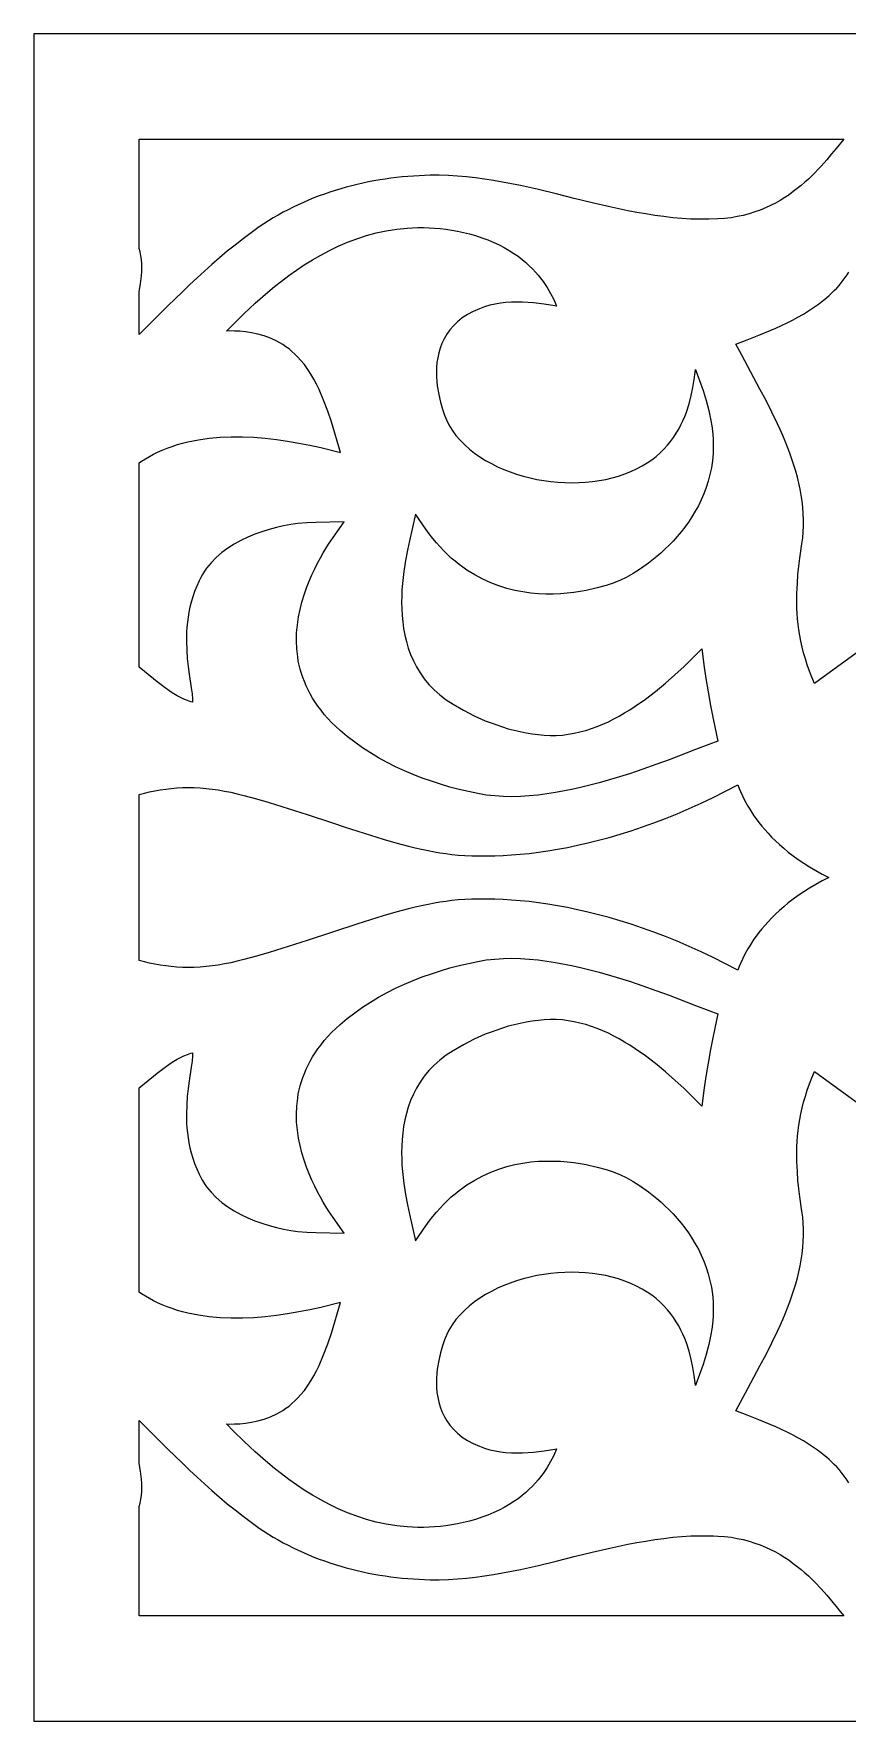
# Model space of a CAD drawing. Extents: x -200 to 200, y -80 to 80.
# Drawn here: x -200 to -122.9, y -80 to 80 of the extents above; entities that cross this region are included whole.
import ezdxf

# ---------------------------------------------------------------- set-up
doc = ezdxf.new("R2010")
doc.units = 0
doc.header["$MEASUREMENT"] = 0
doc.layers.get('0').update_dxf_attribs({"linetype": 'CONTINUOUS'})

msp = doc.modelspace()

# ---------------------------------------------------------------- linework, layer by layer
at = {"color": 1}
msp.add_lwpolyline([(-200, -80), (200, -80), (200, 80), (-200, 80)], close=True, dxfattribs=at)
for points in [[(-135.16, 62.44), (-136.02, 62.41), (-136.88, 62.41), (-137.73, 62.43), (-138.59, 62.49), (-139.44, 62.56), (-140.3, 62.66), (-141.15, 62.78), (-142, 62.91), (-142.85, 63.06), (-143.7, 63.22), (-144.55, 63.4), (-145.4, 63.59), (-147.09, 63.98), (-148.79, 64.39), (-150.48, 64.81), (-152.18, 65.22), (-153.03, 65.41), (-153.88, 65.6), (-154.73, 65.77), (-155.58, 65.94), (-156.43, 66.09), (-157.29, 66.22), (-158.14, 66.33), (-158.99, 66.43), (-159.85, 66.5), (-160.71, 66.55), (-161.57, 66.58), (-162.43, 66.58), (-162.96, 66.57), (-163.49, 66.54), (-164.02, 66.51), (-164.56, 66.47), (-165.09, 66.42), (-165.62, 66.37), (-166.16, 66.3), (-166.69, 66.22), (-167.22, 66.14), (-167.76, 66.05), (-168.29, 65.95), (-168.82, 65.83), (-169.34, 65.72), (-169.87, 65.59), (-170.39, 65.45), (-170.91, 65.3), (-171.43, 65.14), (-171.94, 64.98), (-172.45, 64.8), (-172.96, 64.62), (-173.46, 64.43), (-173.96, 64.22), (-174.45, 64.01), (-174.94, 63.79), (-175.43, 63.56), (-175.9, 63.32), (-176.37, 63.07), (-176.84, 62.81), (-177.3, 62.54), (-177.75, 62.26), (-178.2, 61.98), (-178.63, 61.68), (-179.41, 61.12), (-180.17, 60.55), (-180.92, 59.97), (-181.66, 59.37), (-182.39, 58.75), (-183.11, 58.13), (-183.83, 57.5), (-184.53, 56.85), (-185.23, 56.2), (-185.92, 55.54), (-187.29, 54.2), (-188.65, 52.85), (-190, 51.5), (-190, 55.55), (-189.87, 56.28), (-189.78, 57.06), (-189.76, 57.44), (-189.75, 57.82), (-189.77, 58.2), (-189.8, 58.58), (-189.85, 58.95), (-189.92, 59.32), (-190, 59.63), (-190, 70), (-123.24, 70), (-123.96, 69.13), (-124.39, 68.61), (-124.86, 68.04), (-125.39, 67.45), (-125.67, 67.15), (-125.96, 66.84), (-126.27, 66.53), (-126.59, 66.22), (-126.93, 65.92), (-127.28, 65.62), (-127.65, 65.32), (-128.03, 65.03), (-128.43, 64.74), (-128.84, 64.47), (-129.27, 64.2), (-129.72, 63.95), (-130.18, 63.71), (-130.66, 63.49), (-131.16, 63.28), (-131.67, 63.1), (-132.21, 62.93), (-132.76, 62.78), (-133.33, 62.66), (-133.92, 62.56), (-134.53, 62.48)], [(-163.07, 61.63), (-162.54, 61.61), (-162.01, 61.58), (-161.48, 61.53), (-160.94, 61.47), (-160.39, 61.38), (-159.84, 61.28), (-159.28, 61.16), (-158.72, 61.02), (-158.15, 60.86), (-157.54, 60.66), (-156.96, 60.45), (-156.41, 60.22), (-155.9, 59.98), (-155.41, 59.73), (-154.95, 59.46), (-154.52, 59.18), (-154.11, 58.9), (-153.73, 58.61), (-153.38, 58.31), (-153.05, 58.01), (-152.74, 57.71), (-152.46, 57.41), (-152.2, 57.11), (-151.73, 56.51), (-151.34, 55.93), (-151.02, 55.38), (-150.76, 54.88), (-150.56, 54.43), (-150.47, 54.18), (-150.61, 54.21), (-151.62, 54.36), (-152.65, 54.48), (-153.69, 54.55), (-154.21, 54.56), (-154.73, 54.55), (-155.25, 54.51), (-155.76, 54.45), (-156.27, 54.37), (-156.78, 54.26), (-157.28, 54.11), (-157.77, 53.93), (-158.37, 53.67), (-158.91, 53.38), (-159.4, 53.05), (-159.84, 52.7), (-160.23, 52.32), (-160.57, 51.93), (-160.86, 51.51), (-161.11, 51.08), (-161.32, 50.64), (-161.49, 50.19), (-161.62, 49.74), (-161.72, 49.28), (-161.79, 48.82), (-161.83, 48.37), (-161.84, 47.92), (-161.83, 47.47), (-161.8, 47.04), (-161.76, 46.61), (-161.62, 45.8), (-161.45, 45.06), (-161.26, 44.4), (-161.07, 43.84), (-160.9, 43.4), (-160.68, 42.92), (-160.35, 42.4), (-159.99, 41.92), (-159.59, 41.46), (-159.16, 41.03), (-158.71, 40.62), (-158.22, 40.24), (-157.72, 39.88), (-157.18, 39.55), (-156.63, 39.24), (-156.06, 38.95), (-155.47, 38.69), (-154.86, 38.46), (-154.24, 38.24), (-153.61, 38.05), (-152.97, 37.89), (-152.32, 37.75), (-151.67, 37.64), (-151.01, 37.55), (-150.35, 37.48), (-149.68, 37.45), (-149.02, 37.43), (-148.36, 37.44), (-147.71, 37.48), (-147.06, 37.54), (-146.42, 37.63), (-145.8, 37.75), (-145.18, 37.89), (-144.58, 38.06), (-143.99, 38.26), (-143.42, 38.48), (-142.87, 38.74), (-142.35, 39.02), (-141.87, 39.31), (-141.43, 39.61), (-141.02, 39.93), (-140.64, 40.27), (-140.28, 40.62), (-139.95, 40.98), (-139.65, 41.35), (-139.37, 41.73), (-139.11, 42.12), (-138.88, 42.51), (-138.67, 42.91), (-138.48, 43.31), (-138.31, 43.71), (-138.15, 44.12), (-137.89, 44.92), (-137.69, 45.71), (-137.53, 46.47), (-137.42, 47.21), (-137.33, 47.9), (-137.3, 48.16), (-137.27, 48.07), (-136.91, 47.13), (-136.57, 46.19), (-136.28, 45.24), (-136.03, 44.28), (-135.83, 43.32), (-135.75, 42.84), (-135.69, 42.36), (-135.63, 41.62), (-135.61, 40.9), (-135.63, 40.2), (-135.69, 39.52), (-135.79, 38.85), (-135.92, 38.21), (-136.09, 37.58), (-136.28, 36.97), (-136.5, 36.38), (-136.75, 35.81), (-137.02, 35.25), (-137.31, 34.72), (-137.63, 34.2), (-137.96, 33.7), (-138.3, 33.23), (-138.66, 32.77), (-139.03, 32.32), (-139.41, 31.9), (-139.79, 31.5), (-140.19, 31.12), (-140.58, 30.76), (-140.97, 30.42), (-141.75, 29.8), (-142.5, 29.27), (-143.2, 28.82), (-143.85, 28.45), (-144.4, 28.18), (-145.09, 27.92), (-145.76, 27.7), (-146.62, 27.46), (-147.65, 27.22), (-148.21, 27.12), (-148.81, 27.03), (-149.44, 26.96), (-150.09, 26.91), (-150.77, 26.88), (-151.47, 26.88), (-152.18, 26.91), (-152.91, 26.97), (-153.66, 27.08), (-154.41, 27.22), (-155.17, 27.41), (-155.93, 27.65), (-156.69, 27.94), (-157.45, 28.28), (-158.21, 28.69), (-158.58, 28.91), (-158.96, 29.15), (-159.33, 29.41), (-159.7, 29.69), (-160.07, 29.98), (-160.43, 30.29), (-160.79, 30.62), (-161.14, 30.97), (-161.5, 31.34), (-161.84, 31.73), (-162.19, 32.14), (-162.52, 32.57), (-162.86, 33.02), (-163.84, 34.45), (-164.4, 31.93), (-164.58, 31.05), (-164.77, 30.07), (-164.93, 29.01), (-165.06, 27.88), (-165.11, 27.29), (-165.13, 26.69), (-165.14, 26.09), (-165.13, 25.47), (-165.1, 24.85), (-165.04, 24.23), (-164.95, 23.61), (-164.84, 22.99), (-164.69, 22.37), (-164.51, 21.76), (-164.29, 21.15), (-164.03, 20.55), (-163.73, 19.97), (-163.38, 19.4), (-162.99, 18.85), (-162.55, 18.31), (-162.06, 17.8), (-161.51, 17.32), (-160.92, 16.86), (-160.27, 16.43), (-159.28, 15.86), (-158.26, 15.34), (-157.21, 14.87), (-156.67, 14.66), (-156.13, 14.46), (-155.58, 14.28), (-155.03, 14.11), (-154.47, 13.96), (-153.91, 13.83), (-153.34, 13.72), (-152.77, 13.62), (-152.2, 13.55), (-151.63, 13.5), (-151.06, 13.47), (-150.48, 13.47), (-149.91, 13.51), (-149.35, 13.58), (-148.79, 13.67), (-148.24, 13.8), (-147.69, 13.95), (-147.15, 14.12), (-146.61, 14.32), (-146.08, 14.53), (-145.55, 14.77), (-145.03, 15.03), (-144.51, 15.31), (-144.01, 15.6), (-143.5, 15.91), (-143, 16.24), (-142.03, 16.92), (-141.08, 17.65), (-140.15, 18.42), (-139.25, 19.21), (-138.38, 20.01), (-137.53, 20.83), (-136.68, 21.67), (-136.66, 21.45), (-136.51, 20.15), (-136.32, 18.87), (-136.1, 17.59), (-135.86, 16.31), (-135.61, 15.04), (-135.17, 12.93), (-136.03, 12.61), (-137.29, 12.14), (-139.79, 11.17), (-141.04, 10.71), (-142.29, 10.26), (-143.55, 9.84), (-144.82, 9.45), (-146.43, 8.99), (-148.07, 8.57), (-148.9, 8.38), (-149.72, 8.21), (-150.55, 8.05), (-151.38, 7.92), (-152.21, 7.81), (-153.04, 7.73), (-153.86, 7.68), (-154.69, 7.66), (-155.5, 7.68), (-156.32, 7.73), (-157.12, 7.82), (-157.93, 7.96), (-158.81, 8.14), (-159.69, 8.35), (-160.58, 8.58), (-161.45, 8.84), (-162.32, 9.12), (-163.19, 9.43), (-164.04, 9.76), (-164.88, 10.12), (-165.71, 10.5), (-166.52, 10.91), (-167.32, 11.35), (-168.09, 11.82), (-168.85, 12.31), (-169.58, 12.83), (-170.29, 13.38), (-170.98, 13.95), (-171.39, 14.33), (-171.77, 14.7), (-172.13, 15.08), (-172.47, 15.46), (-172.78, 15.85), (-173.07, 16.23), (-173.34, 16.62), (-173.58, 17.01), (-173.81, 17.4), (-174.01, 17.79), (-174.2, 18.18), (-174.36, 18.57), (-174.51, 18.96), (-174.64, 19.35), (-174.75, 19.74), (-174.85, 20.13), (-174.93, 20.52), (-174.99, 20.91), (-175.08, 21.69), (-175.11, 22.45), (-175.09, 23.21), (-175.02, 23.96), (-174.91, 24.7), (-174.77, 25.42), (-174.59, 26.12), (-174.39, 26.8), (-174.16, 27.46), (-173.91, 28.09), (-173.65, 28.7), (-173.38, 29.27), (-173.11, 29.81), (-172.83, 30.32), (-172.57, 30.79), (-172.06, 31.6), (-171.64, 32.24), (-170.59, 33.71), (-173.27, 33.65), (-174.12, 33.62), (-174.97, 33.55), (-175.65, 33.46), (-176.33, 33.34), (-177.01, 33.19), (-177.7, 33.01), (-178.39, 32.79), (-179.06, 32.55), (-179.73, 32.27), (-180.37, 31.95), (-181, 31.61), (-181.6, 31.22), (-182.17, 30.8), (-182.7, 30.35), (-183.18, 29.85), (-183.62, 29.32), (-183.83, 29.03), (-184.01, 28.74), (-184.18, 28.44), (-184.34, 28.12), (-184.56, 27.62), (-184.76, 27.11), (-184.93, 26.62), (-185.07, 26.12), (-185.2, 25.64), (-185.3, 25.15), (-185.38, 24.68), (-185.44, 24.21), (-185.49, 23.75), (-185.52, 23.29), (-185.54, 22.42), (-185.51, 21.57), (-185.45, 20.76), (-185.36, 20), (-185.27, 19.28), (-185.07, 17.98), (-185, 17.41), (-184.96, 16.91), (-184.96, 16.63), (-185.11, 16.67), (-185.44, 16.78), (-185.77, 16.91), (-186.1, 17.06), (-186.42, 17.24), (-186.74, 17.42), (-187.06, 17.62), (-187.69, 18.07), (-188.31, 18.54), (-189.52, 19.53), (-190, 19.94), (-190, 39.31), (-189.78, 39.46), (-189.41, 39.7), (-189.04, 39.92), (-188.66, 40.13), (-188.28, 40.32), (-187.82, 40.52), (-187.35, 40.71), (-186.87, 40.88), (-186.39, 41.04), (-185.9, 41.18), (-185.4, 41.3), (-184.9, 41.41), (-184.4, 41.5), (-183.37, 41.65), (-182.33, 41.74), (-181.28, 41.79), (-180.22, 41.78), (-179.15, 41.74), (-178.08, 41.65), (-177.01, 41.53), (-175.95, 41.38), (-174.89, 41.19), (-173.84, 40.99), (-172.8, 40.76), (-170.92, 40.31), (-171.8, 43.2), (-172.14, 44.23), (-172.53, 45.26), (-172.96, 46.26), (-173.2, 46.76), (-173.46, 47.25), (-173.74, 47.72), (-174.04, 48.18), (-174.36, 48.63), (-174.71, 49.06), (-174.98, 49.35), (-175.25, 49.62), (-175.53, 49.88), (-175.81, 50.11), (-176.1, 50.33), (-176.39, 50.53), (-176.98, 50.86), (-177.58, 51.14), (-178.18, 51.36), (-178.77, 51.53), (-179.36, 51.65), (-179.93, 51.74), (-180.47, 51.79), (-180.99, 51.81), (-181.48, 51.82), (-181.73, 51.81), (-181.06, 52.48), (-180.09, 53.43), (-179.01, 54.44), (-177.82, 55.49), (-177.18, 56.02), (-176.52, 56.55), (-175.83, 57.07), (-175.11, 57.58), (-174.37, 58.08), (-173.6, 58.56), (-172.8, 59.02), (-171.99, 59.45), (-171.14, 59.85), (-170.28, 60.23), (-169.39, 60.56), (-168.48, 60.86), (-167.54, 61.12), (-166.59, 61.32), (-165.61, 61.48), (-164.61, 61.58), (-164.1, 61.61), (-163.59, 61.63)], [(-190, 0), (-190, 7.88), (-189.51, 8.01), (-189.02, 8.12), (-188.52, 8.23), (-188.01, 8.32), (-187.49, 8.39), (-186.97, 8.45), (-186.44, 8.49), (-185.9, 8.52), (-185.35, 8.53), (-184.8, 8.52), (-184.24, 8.5), (-183.67, 8.45), (-183.1, 8.39), (-182.51, 8.31), (-181.92, 8.2), (-181.33, 8.08), (-180.71, 7.93), (-180.1, 7.78), (-178.89, 7.46), (-177.68, 7.11), (-176.48, 6.74), (-175.28, 6.36), (-174.08, 5.97), (-171.69, 5.17), (-170.5, 4.77), (-169.3, 4.38), (-168.1, 4), (-166.9, 3.63), (-165.69, 3.29), (-164.48, 2.97), (-163.87, 2.82), (-163.25, 2.68), (-162.64, 2.55), (-162.02, 2.43), (-161.51, 2.34), (-160.96, 2.26), (-160.39, 2.19), (-159.78, 2.13), (-159.14, 2.09), (-158.48, 2.06), (-157.78, 2.04), (-157.06, 2.04), (-156.31, 2.06), (-155.53, 2.09), (-154.73, 2.14), (-153.9, 2.21), (-153.05, 2.29), (-152.17, 2.4), (-151.28, 2.53), (-150.36, 2.68), (-149.42, 2.86), (-148.46, 3.06), (-147.48, 3.28), (-146.48, 3.53), (-145.46, 3.8), (-144.43, 4.1), (-143.38, 4.43), (-142.31, 4.79), (-141.23, 5.18), (-140.13, 5.6), (-139.02, 6.05), (-137.9, 6.53), (-136.76, 7.04), (-135.61, 7.59), (-134.46, 8.17), (-133.29, 8.79), (-133.15, 8.45), (-133.03, 8.14), (-132.85, 7.75), (-132.62, 7.28), (-132.32, 6.75), (-132.15, 6.47), (-131.96, 6.17), (-131.76, 5.86), (-131.53, 5.55), (-131.28, 5.22), (-131.02, 4.88), (-130.73, 4.54), (-130.42, 4.2), (-130.08, 3.84), (-129.72, 3.49), (-129.34, 3.13), (-128.93, 2.77), (-128.5, 2.41), (-128.04, 2.06), (-127.55, 1.7), (-127.03, 1.35), (-126.48, 1), (-125.9, 0.66), (-125.29, 0.33), (-124.65, 0), (-125.29, -0.33), (-125.9, -0.66), (-126.48, -1), (-127.03, -1.35), (-127.55, -1.7), (-128.04, -2.06), (-128.5, -2.41), (-128.93, -2.77), (-129.34, -3.13), (-129.72, -3.49), (-130.08, -3.84), (-130.42, -4.2), (-130.73, -4.54), (-131.02, -4.88), (-131.28, -5.22), (-131.53, -5.55), (-131.76, -5.86), (-131.96, -6.17), (-132.15, -6.47), (-132.32, -6.75), (-132.62, -7.28), (-132.85, -7.75), (-133.03, -8.14), (-133.15, -8.45), (-133.29, -8.79), (-134.46, -8.17), (-135.61, -7.59), (-136.76, -7.04), (-137.9, -6.53), (-139.02, -6.05), (-140.13, -5.6), (-141.23, -5.18), (-142.31, -4.79), (-143.38, -4.43), (-144.43, -4.1), (-145.46, -3.8), (-146.48, -3.53), (-147.48, -3.28), (-148.46, -3.06), (-149.42, -2.86), (-150.36, -2.68), (-151.28, -2.53), (-152.17, -2.4), (-153.05, -2.29), (-153.9, -2.21), (-154.73, -2.14), (-155.53, -2.09), (-156.31, -2.06), (-157.06, -2.04), (-157.78, -2.04), (-158.48, -2.06), (-159.14, -2.09), (-159.78, -2.13), (-160.39, -2.19), (-160.96, -2.26), (-161.51, -2.34), (-162.02, -2.43), (-162.64, -2.55), (-163.25, -2.68), (-163.87, -2.82), (-164.48, -2.97), (-165.69, -3.29), (-166.9, -3.63), (-168.1, -4), (-169.3, -4.38), (-171.69, -5.17), (-174.08, -5.97), (-175.28, -6.36), (-176.48, -6.74), (-177.68, -7.11), (-178.89, -7.46), (-180.1, -7.78), (-180.71, -7.93), (-181.33, -8.08), (-181.92, -8.2), (-182.51, -8.31), (-183.1, -8.39), (-183.67, -8.45), (-184.24, -8.5), (-184.8, -8.52), (-185.35, -8.53), (-185.9, -8.52), (-186.44, -8.49), (-186.97, -8.45), (-187.49, -8.39), (-188.01, -8.32), (-188.52, -8.23), (-189.02, -8.12), (-189.51, -8.01), (-190, -7.88)], [(-153.86, -7.68), (-153.04, -7.73), (-152.21, -7.81), (-151.38, -7.92), (-150.55, -8.05), (-149.72, -8.21), (-148.9, -8.38), (-148.07, -8.57), (-146.43, -8.99), (-144.82, -9.45), (-143.55, -9.84), (-142.29, -10.26), (-141.04, -10.71), (-139.79, -11.17), (-137.29, -12.14), (-136.03, -12.61), (-135.17, -12.93), (-135.61, -15.04), (-135.86, -16.31), (-136.1, -17.59), (-136.32, -18.87), (-136.51, -20.15), (-136.66, -21.45), (-136.68, -21.67), (-137.53, -20.83), (-138.38, -20.01), (-139.25, -19.21), (-140.15, -18.42), (-141.08, -17.65), (-142.03, -16.92), (-143, -16.24), (-143.5, -15.91), (-144.01, -15.6), (-144.51, -15.31), (-145.03, -15.03), (-145.55, -14.77), (-146.08, -14.53), (-146.61, -14.32), (-147.15, -14.12), (-147.69, -13.95), (-148.24, -13.8), (-148.79, -13.67), (-149.35, -13.58), (-149.91, -13.51), (-150.48, -13.47), (-151.06, -13.47), (-151.63, -13.5), (-152.2, -13.55), (-152.77, -13.62), (-153.34, -13.72), (-153.91, -13.83), (-154.47, -13.96), (-155.03, -14.11), (-155.58, -14.28), (-156.13, -14.46), (-156.67, -14.66), (-157.21, -14.87), (-158.26, -15.34), (-159.28, -15.86), (-160.27, -16.43), (-160.92, -16.86), (-161.51, -17.32), (-162.06, -17.8), (-162.55, -18.31), (-162.99, -18.85), (-163.38, -19.4), (-163.73, -19.97), (-164.03, -20.55), (-164.29, -21.15), (-164.51, -21.76), (-164.69, -22.37), (-164.84, -22.99), (-164.95, -23.61), (-165.04, -24.23), (-165.1, -24.85), (-165.13, -25.47), (-165.14, -26.09), (-165.13, -26.69), (-165.11, -27.29), (-165.06, -27.88), (-164.93, -29.01), (-164.77, -30.07), (-164.58, -31.05), (-164.4, -31.93), (-163.84, -34.45), (-162.86, -33.02), (-162.52, -32.57), (-162.19, -32.14), (-161.84, -31.73), (-161.5, -31.34), (-161.14, -30.97), (-160.79, -30.62), (-160.43, -30.29), (-160.07, -29.98), (-159.7, -29.69), (-159.33, -29.41), (-158.96, -29.15), (-158.58, -28.91), (-158.21, -28.69), (-157.45, -28.28), (-156.69, -27.94), (-155.93, -27.65), (-155.17, -27.41), (-154.41, -27.22), (-153.66, -27.08), (-152.91, -26.97), (-152.18, -26.91), (-151.47, -26.88), (-150.77, -26.88), (-150.09, -26.91), (-149.44, -26.96), (-148.81, -27.03), (-148.21, -27.12), (-147.65, -27.22), (-146.62, -27.46), (-145.76, -27.7), (-145.09, -27.92), (-144.4, -28.18), (-143.85, -28.45), (-143.2, -28.82), (-142.5, -29.27), (-141.75, -29.8), (-140.97, -30.42), (-140.58, -30.76), (-140.19, -31.12), (-139.79, -31.5), (-139.41, -31.9), (-139.03, -32.32), (-138.66, -32.77), (-138.3, -33.23), (-137.96, -33.7), (-137.63, -34.2), (-137.31, -34.72), (-137.02, -35.25), (-136.75, -35.81), (-136.5, -36.38), (-136.28, -36.97), (-136.09, -37.58), (-135.92, -38.21), (-135.79, -38.85), (-135.69, -39.52), (-135.63, -40.2), (-135.61, -40.9), (-135.63, -41.62), (-135.69, -42.36), (-135.75, -42.84), (-135.83, -43.32), (-136.03, -44.28), (-136.28, -45.24), (-136.57, -46.19), (-136.91, -47.13), (-137.27, -48.07), (-137.3, -48.16), (-137.33, -47.9), (-137.42, -47.21), (-137.53, -46.47), (-137.69, -45.71), (-137.89, -44.92), (-138.15, -44.12), (-138.31, -43.71), (-138.48, -43.31), (-138.67, -42.91), (-138.88, -42.51), (-139.11, -42.12), (-139.37, -41.73), (-139.65, -41.35), (-139.95, -40.98), (-140.28, -40.62), (-140.64, -40.27), (-141.02, -39.93), (-141.43, -39.61), (-141.87, -39.31), (-142.35, -39.02), (-142.87, -38.74), (-143.42, -38.48), (-143.99, -38.26), (-144.58, -38.06), (-145.18, -37.89), (-145.8, -37.75), (-146.42, -37.63), (-147.06, -37.54), (-147.71, -37.48), (-148.36, -37.44), (-149.02, -37.43), (-149.68, -37.45), (-150.35, -37.48), (-151.01, -37.55), (-151.67, -37.64), (-152.32, -37.75), (-152.97, -37.89), (-153.61, -38.05), (-154.24, -38.24), (-154.86, -38.46), (-155.47, -38.69), (-156.06, -38.95), (-156.63, -39.24), (-157.18, -39.55), (-157.72, -39.88), (-158.22, -40.24), (-158.71, -40.62), (-159.16, -41.03), (-159.59, -41.46), (-159.99, -41.92), (-160.35, -42.4), (-160.68, -42.92), (-160.9, -43.4), (-161.07, -43.84), (-161.26, -44.4), (-161.45, -45.06), (-161.62, -45.8), (-161.76, -46.61), (-161.8, -47.04), (-161.83, -47.47), (-161.84, -47.92), (-161.83, -48.37), (-161.79, -48.82), (-161.72, -49.28), (-161.62, -49.74), (-161.49, -50.19), (-161.32, -50.64), (-161.11, -51.08), (-160.86, -51.51), (-160.57, -51.93), (-160.23, -52.32), (-159.84, -52.7), (-159.4, -53.05), (-158.91, -53.38), (-158.37, -53.67), (-157.77, -53.93), (-157.28, -54.11), (-156.78, -54.26), (-156.27, -54.37), (-155.76, -54.45), (-155.25, -54.51), (-154.73, -54.55), (-154.21, -54.56), (-153.69, -54.55), (-152.65, -54.48), (-151.62, -54.36), (-150.61, -54.21), (-150.47, -54.18), (-150.56, -54.43), (-150.76, -54.88), (-151.02, -55.38), (-151.34, -55.93), (-151.73, -56.51), (-152.2, -57.11), (-152.46, -57.41), (-152.74, -57.71), (-153.05, -58.01), (-153.38, -58.31), (-153.73, -58.61), (-154.11, -58.9), (-154.52, -59.18), (-154.95, -59.46), (-155.41, -59.73), (-155.9, -59.98), (-156.41, -60.22), (-156.96, -60.45), (-157.54, -60.66), (-158.15, -60.86), (-158.72, -61.02), (-159.28, -61.16), (-159.84, -61.28), (-160.39, -61.38), (-160.94, -61.47), (-161.48, -61.53), (-162.01, -61.58), (-162.54, -61.61), (-163.07, -61.63), (-163.59, -61.63), (-164.1, -61.61), (-164.61, -61.58), (-165.61, -61.48), (-166.59, -61.32), (-167.54, -61.12), (-168.48, -60.86), (-169.39, -60.56), (-170.28, -60.23), (-171.14, -59.85), (-171.99, -59.45), (-172.8, -59.02), (-173.6, -58.56), (-174.37, -58.08), (-175.11, -57.58), (-175.83, -57.07), (-176.52, -56.55), (-177.18, -56.02), (-177.82, -55.49), (-179.01, -54.44), (-180.09, -53.43), (-181.06, -52.48), (-181.73, -51.81), (-181.48, -51.82), (-180.99, -51.81), (-180.47, -51.79), (-179.93, -51.74), (-179.36, -51.65), (-178.77, -51.53), (-178.18, -51.36), (-177.58, -51.14), (-176.98, -50.86), (-176.39, -50.53), (-176.1, -50.33), (-175.81, -50.11), (-175.53, -49.88), (-175.25, -49.62), (-174.98, -49.35), (-174.71, -49.06), (-174.36, -48.63), (-174.04, -48.18), (-173.74, -47.72), (-173.46, -47.25), (-173.2, -46.76), (-172.96, -46.26), (-172.53, -45.26), (-172.14, -44.23), (-171.8, -43.2), (-170.92, -40.31), (-172.8, -40.76), (-173.84, -40.99), (-174.89, -41.19), (-175.95, -41.38), (-177.01, -41.53), (-178.08, -41.65), (-179.15, -41.74), (-180.22, -41.78), (-181.28, -41.79), (-182.33, -41.74), (-183.37, -41.65), (-184.4, -41.5), (-184.9, -41.41), (-185.4, -41.3), (-185.9, -41.18), (-186.39, -41.04), (-186.87, -40.88), (-187.35, -40.71), (-187.82, -40.52), (-188.28, -40.32), (-188.66, -40.13), (-189.04, -39.92), (-189.41, -39.7), (-189.78, -39.46), (-190, -39.31), (-190, -19.94), (-189.52, -19.53), (-188.31, -18.54), (-187.69, -18.07), (-187.06, -17.62), (-186.74, -17.42), (-186.42, -17.24), (-186.1, -17.06), (-185.77, -16.91), (-185.44, -16.78), (-185.11, -16.67), (-184.96, -16.63), (-184.96, -16.91), (-185, -17.41), (-185.07, -17.98), (-185.27, -19.28), (-185.36, -20), (-185.45, -20.76), (-185.51, -21.57), (-185.54, -22.42), (-185.52, -23.29), (-185.49, -23.75), (-185.44, -24.21), (-185.38, -24.68), (-185.3, -25.15), (-185.2, -25.64), (-185.07, -26.12), (-184.93, -26.62), (-184.76, -27.11), (-184.56, -27.62), (-184.34, -28.12), (-184.18, -28.44), (-184.01, -28.74), (-183.83, -29.03), (-183.62, -29.32), (-183.18, -29.85), (-182.7, -30.35), (-182.17, -30.8), (-181.6, -31.22), (-181, -31.61), (-180.37, -31.95), (-179.73, -32.27), (-179.06, -32.55), (-178.39, -32.79), (-177.7, -33.01), (-177.01, -33.19), (-176.33, -33.34), (-175.65, -33.46), (-174.97, -33.55), (-174.12, -33.62), (-173.27, -33.65), (-170.59, -33.71), (-171.64, -32.24), (-172.06, -31.6), (-172.57, -30.79), (-172.83, -30.32), (-173.11, -29.81), (-173.38, -29.27), (-173.65, -28.7), (-173.91, -28.09), (-174.16, -27.46), (-174.39, -26.8), (-174.59, -26.12), (-174.77, -25.42), (-174.91, -24.7), (-175.02, -23.96), (-175.09, -23.21), (-175.11, -22.45), (-175.08, -21.69), (-174.99, -20.91), (-174.93, -20.52), (-174.85, -20.13), (-174.75, -19.74), (-174.64, -19.35), (-174.51, -18.96), (-174.36, -18.57), (-174.2, -18.18), (-174.01, -17.79), (-173.81, -17.4), (-173.58, -17.01), (-173.34, -16.62), (-173.07, -16.23), (-172.78, -15.85), (-172.47, -15.46), (-172.13, -15.08), (-171.77, -14.7), (-171.39, -14.33), (-170.98, -13.95), (-170.29, -13.38), (-169.58, -12.83), (-168.85, -12.31), (-168.09, -11.82), (-167.32, -11.35), (-166.52, -10.91), (-165.71, -10.5), (-164.88, -10.12), (-164.04, -9.76), (-163.19, -9.43), (-162.32, -9.12), (-161.45, -8.84), (-160.58, -8.58), (-159.69, -8.35), (-158.81, -8.14), (-157.93, -7.96), (-157.12, -7.82), (-156.32, -7.73), (-155.5, -7.68), (-154.69, -7.66)], [(-178.63, -61.68), (-178.2, -61.98), (-177.75, -62.26), (-177.3, -62.54), (-176.84, -62.81), (-176.37, -63.07), (-175.9, -63.32), (-175.43, -63.56), (-174.94, -63.79), (-174.45, -64.01), (-173.96, -64.22), (-173.46, -64.43), (-172.96, -64.62), (-172.45, -64.8), (-171.94, -64.98), (-171.43, -65.14), (-170.91, -65.3), (-170.39, -65.45), (-169.87, -65.59), (-169.34, -65.72), (-168.82, -65.83), (-168.29, -65.95), (-167.76, -66.05), (-167.22, -66.14), (-166.69, -66.22), (-166.16, -66.3), (-165.62, -66.37), (-165.09, -66.42), (-164.56, -66.47), (-164.02, -66.51), (-163.49, -66.54), (-162.96, -66.57), (-162.43, -66.58), (-161.57, -66.58), (-160.71, -66.55), (-159.85, -66.5), (-158.99, -66.43), (-158.14, -66.33), (-157.29, -66.22), (-156.43, -66.09), (-155.58, -65.94), (-154.73, -65.77), (-153.88, -65.6), (-153.03, -65.41), (-152.18, -65.22), (-150.48, -64.81), (-148.79, -64.39), (-147.09, -63.98), (-145.4, -63.59), (-144.55, -63.4), (-143.7, -63.22), (-142.85, -63.06), (-142, -62.91), (-141.15, -62.78), (-140.3, -62.66), (-139.44, -62.56), (-138.59, -62.49), (-137.73, -62.43), (-136.88, -62.41), (-136.02, -62.41), (-135.59, -62.42), (-135.16, -62.44), (-134.53, -62.48), (-133.92, -62.56), (-133.33, -62.66), (-132.76, -62.78), (-132.21, -62.93), (-131.67, -63.1), (-131.16, -63.28), (-130.66, -63.49), (-130.18, -63.71), (-129.72, -63.95), (-129.27, -64.2), (-128.84, -64.47), (-128.43, -64.74), (-128.03, -65.03), (-127.65, -65.32), (-127.28, -65.62), (-126.93, -65.92), (-126.59, -66.22), (-126.27, -66.53), (-125.96, -66.84), (-125.39, -67.45), (-124.86, -68.04), (-123.96, -69.13), (-123.58, -69.6), (-123.24, -70), (-190, -70), (-190, -59.63), (-189.92, -59.32), (-189.85, -58.95), (-189.8, -58.58), (-189.77, -58.2), (-189.75, -57.82), (-189.76, -57.44), (-189.78, -57.06), (-189.87, -56.28), (-190, -55.55), (-190, -51.5), (-188.65, -52.85), (-187.29, -54.2), (-185.92, -55.54), (-185.23, -56.2), (-184.53, -56.85), (-183.83, -57.5), (-183.11, -58.13), (-182.39, -58.75), (-181.66, -59.37), (-180.92, -59.97), (-180.17, -60.55), (-179.41, -61.12)]]:
    msp.add_lwpolyline(points, close=True)
for points in [[(-87.97, 46.07), (-126.01, 18.4), (-126.26, 18.99), (-126.49, 19.57), (-126.7, 20.15), (-126.88, 20.72), (-127.05, 21.29), (-127.19, 21.85), (-127.31, 22.4), (-127.41, 22.94), (-127.49, 23.47), (-127.56, 24), (-127.61, 24.52), (-127.65, 25.03), (-127.68, 25.52), (-127.69, 26.01), (-127.69, 26.49), (-127.69, 26.96), (-127.67, 27.41), (-127.64, 27.86), (-127.58, 28.72), (-127.49, 29.52), (-127.39, 30.28), (-127.21, 31.63), (-127.13, 32.21), (-127.08, 32.74), (-127.06, 33.33), (-127.06, 33.92), (-127.08, 34.5), (-127.12, 35.08), (-127.19, 35.67), (-127.27, 36.24), (-127.37, 36.82), (-127.5, 37.4), (-127.64, 37.97), (-127.79, 38.54), (-127.97, 39.11), (-128.15, 39.67), (-128.35, 40.24), (-128.57, 40.8), (-128.79, 41.36), (-129.03, 41.92), (-129.27, 42.47), (-129.53, 43.03), (-130.06, 44.13), (-130.61, 45.22), (-131.18, 46.31), (-132.34, 48.45), (-132.91, 49.51), (-133.47, 50.56), (-132.39, 50.99), (-131.3, 51.42), (-130.21, 51.86), (-129.67, 52.1), (-129.14, 52.34), (-128.61, 52.59), (-128.09, 52.85), (-127.58, 53.13), (-127.07, 53.42), (-126.58, 53.72), (-126.1, 54.04), (-125.62, 54.37), (-125.16, 54.73), (-124.89, 54.95), (-124.63, 55.18), (-124.38, 55.42), (-124.14, 55.65), (-123.91, 55.89), (-123.69, 56.14), (-123.49, 56.39), (-123.29, 56.64), (-123.1, 56.89), (-122.92, 57.14), (-122.75, 57.4)], [(-122.75, -57.4), (-122.92, -57.14), (-123.1, -56.89), (-123.29, -56.64), (-123.49, -56.39), (-123.69, -56.14), (-123.91, -55.89), (-124.14, -55.65), (-124.38, -55.42), (-124.63, -55.18), (-124.89, -54.95), (-125.16, -54.73), (-125.62, -54.37), (-126.1, -54.04), (-126.58, -53.72), (-127.07, -53.42), (-127.58, -53.13), (-128.09, -52.85), (-128.61, -52.59), (-129.14, -52.34), (-129.67, -52.1), (-130.21, -51.86), (-131.3, -51.42), (-132.39, -50.99), (-133.47, -50.56), (-132.34, -48.45), (-131.18, -46.31), (-130.61, -45.22), (-130.06, -44.13), (-129.53, -43.03), (-129.27, -42.47), (-129.03, -41.92), (-128.79, -41.36), (-128.57, -40.8), (-128.35, -40.24), (-128.15, -39.67), (-127.97, -39.11), (-127.79, -38.54), (-127.64, -37.97), (-127.5, -37.4), (-127.37, -36.82), (-127.27, -36.24), (-127.19, -35.67), (-127.12, -35.08), (-127.08, -34.5), (-127.06, -33.92), (-127.06, -33.33), (-127.08, -32.74), (-127.13, -32.21), (-127.21, -31.63), (-127.39, -30.28), (-127.49, -29.52), (-127.58, -28.72), (-127.64, -27.86), (-127.67, -27.41), (-127.69, -26.96), (-127.69, -26.49), (-127.69, -26.01), (-127.68, -25.52), (-127.65, -25.03), (-127.61, -24.52), (-127.56, -24), (-127.49, -23.47), (-127.41, -22.94), (-127.31, -22.4), (-127.19, -21.85), (-127.05, -21.29), (-126.88, -20.72), (-126.7, -20.15), (-126.49, -19.57), (-126.26, -18.99), (-126.01, -18.4), (-87.97, -46.07)]]:
    msp.add_lwpolyline(points)

doc.saveas('drawing.dxf')
